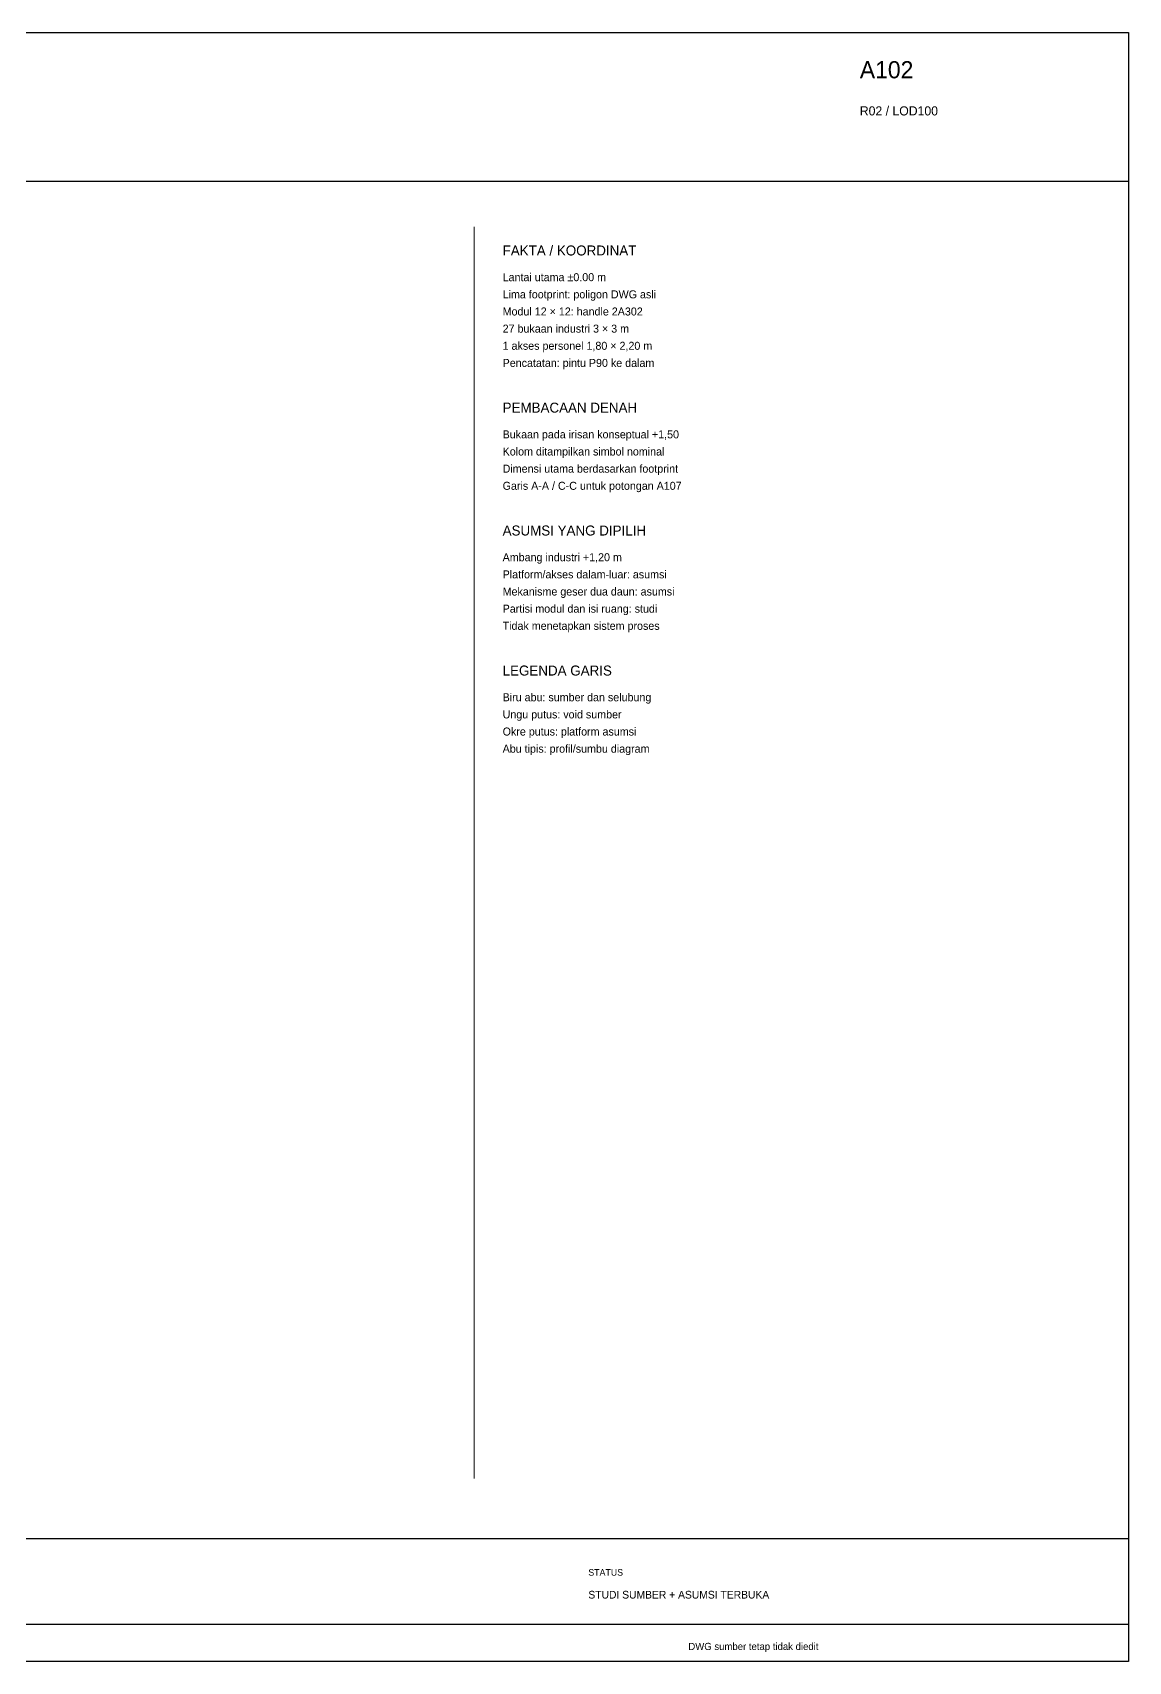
# Model space of a CAD drawing. Header units: metres. Extents: x -40 to 12011, y -1317 to 9636.
# Drawn here: x 774.8 to 928.2, y -29.8 to 198.2 of the extents above; entities that cross this region are included whole.
import ezdxf

# ---------------------------------------------------------------- set-up
doc = ezdxf.new("R2010")
doc.units = ezdxf.units.M
doc.layers.add('GRID', color=8, linetype='Continuous', lineweight=13)
doc.layers.add('TITLE', color=7, linetype='Continuous', lineweight=30)

msp = doc.modelspace()

# ---------------------------------------------------------------- linework, layer by layer
at = {"layer": 'GRID'}
msp.add_line((836.61153, 171.01726), (836.61153, -4.18274), dxfattribs=at)
at = {"layer": 'TITLE'}
for p, q in [((601.41153, 198.21726), (928.21153, 198.21726)), ((928.21153, 198.21726), (928.21153, -29.78274)), ((601.41153, 177.41726), (928.21153, 177.41726)), ((601.41153, -12.58274), (928.21153, -12.58274)), ((601.41153, -24.58274), (928.21153, -24.58274)), ((928.21153, -29.78274), (601.41153, -29.78274))]:
    msp.add_line(p, q, dxfattribs=at)

# ---------------------------------------------------------------- texts
for s, height, p in [('A102', 2.4, (890.61153, 191.81726)), ('R02 / LOD100', 1.28, (890.61153, 186.61726)), ('FAKTA / KOORDINAT', 1.4, (840.61153, 167.01726)), ('Lantai utama ±0.00 m', 1.12, (840.61153, 163.41726)), ('Lima footprint: poligon DWG asli', 1.12, (840.61153, 161.01726)), ('Modul 12 × 12: handle 2A302', 1.12, (840.61153, 158.61726)), ('27 bukaan industri 3 × 3 m', 1.12, (840.61153, 156.21726)), ('1 akses personel 1,80 × 2,20 m', 1.12, (840.61153, 153.81726)), ('Pencatatan: pintu P90 ke dalam', 1.12, (840.61153, 151.41726)), ('PEMBACAAN DENAH', 1.4, (840.61153, 145.01726)), ('Bukaan pada irisan konseptual +1,50', 1.12, (840.61153, 141.41726)), ('Kolom ditampilkan simbol nominal', 1.12, (840.61153, 139.01726)), ('Dimensi utama berdasarkan footprint', 1.12, (840.61153, 136.61726)), ('Garis A-A / C-C untuk potongan A107', 1.12, (840.61153, 134.21726)), ('ASUMSI YANG DIPILIH', 1.4, (840.61153, 127.81726)), ('Ambang industri +1,20 m', 1.12, (840.61153, 124.21726)), ('Platform/akses dalam-luar: asumsi', 1.12, (840.61153, 121.81726)), ('Mekanisme geser dua daun: asumsi', 1.12, (840.61153, 119.41726)), ('Partisi modul dan isi ruang: studi', 1.12, (840.61153, 117.01726)), ('Tidak menetapkan sistem proses', 1.12, (840.61153, 114.61726)), ('LEGENDA GARIS', 1.4, (840.61153, 108.21726)), ('Biru abu: sumber dan selubung', 1.12, (840.61153, 104.61726)), ('Ungu putus: void sumber', 1.12, (840.61153, 102.21726)), ('Okre putus: platform asumsi', 1.12, (840.61153, 99.81726)), ('Abu tipis: profil/sumbu diagram', 1.12, (840.61153, 97.41726)), ('STATUS', 0.92, (852.61153, -17.78274)), ('STUDI SUMBER + ASUMSI TERBUKA', 1.08, (852.61153, -20.98274)), ('DWG sumber tetap tidak diedit', 1, (866.61153, -28.18274))]:
    msp.add_text(s, height=height, dxfattribs=at).set_placement(p)

doc.saveas('drawing.dxf')
